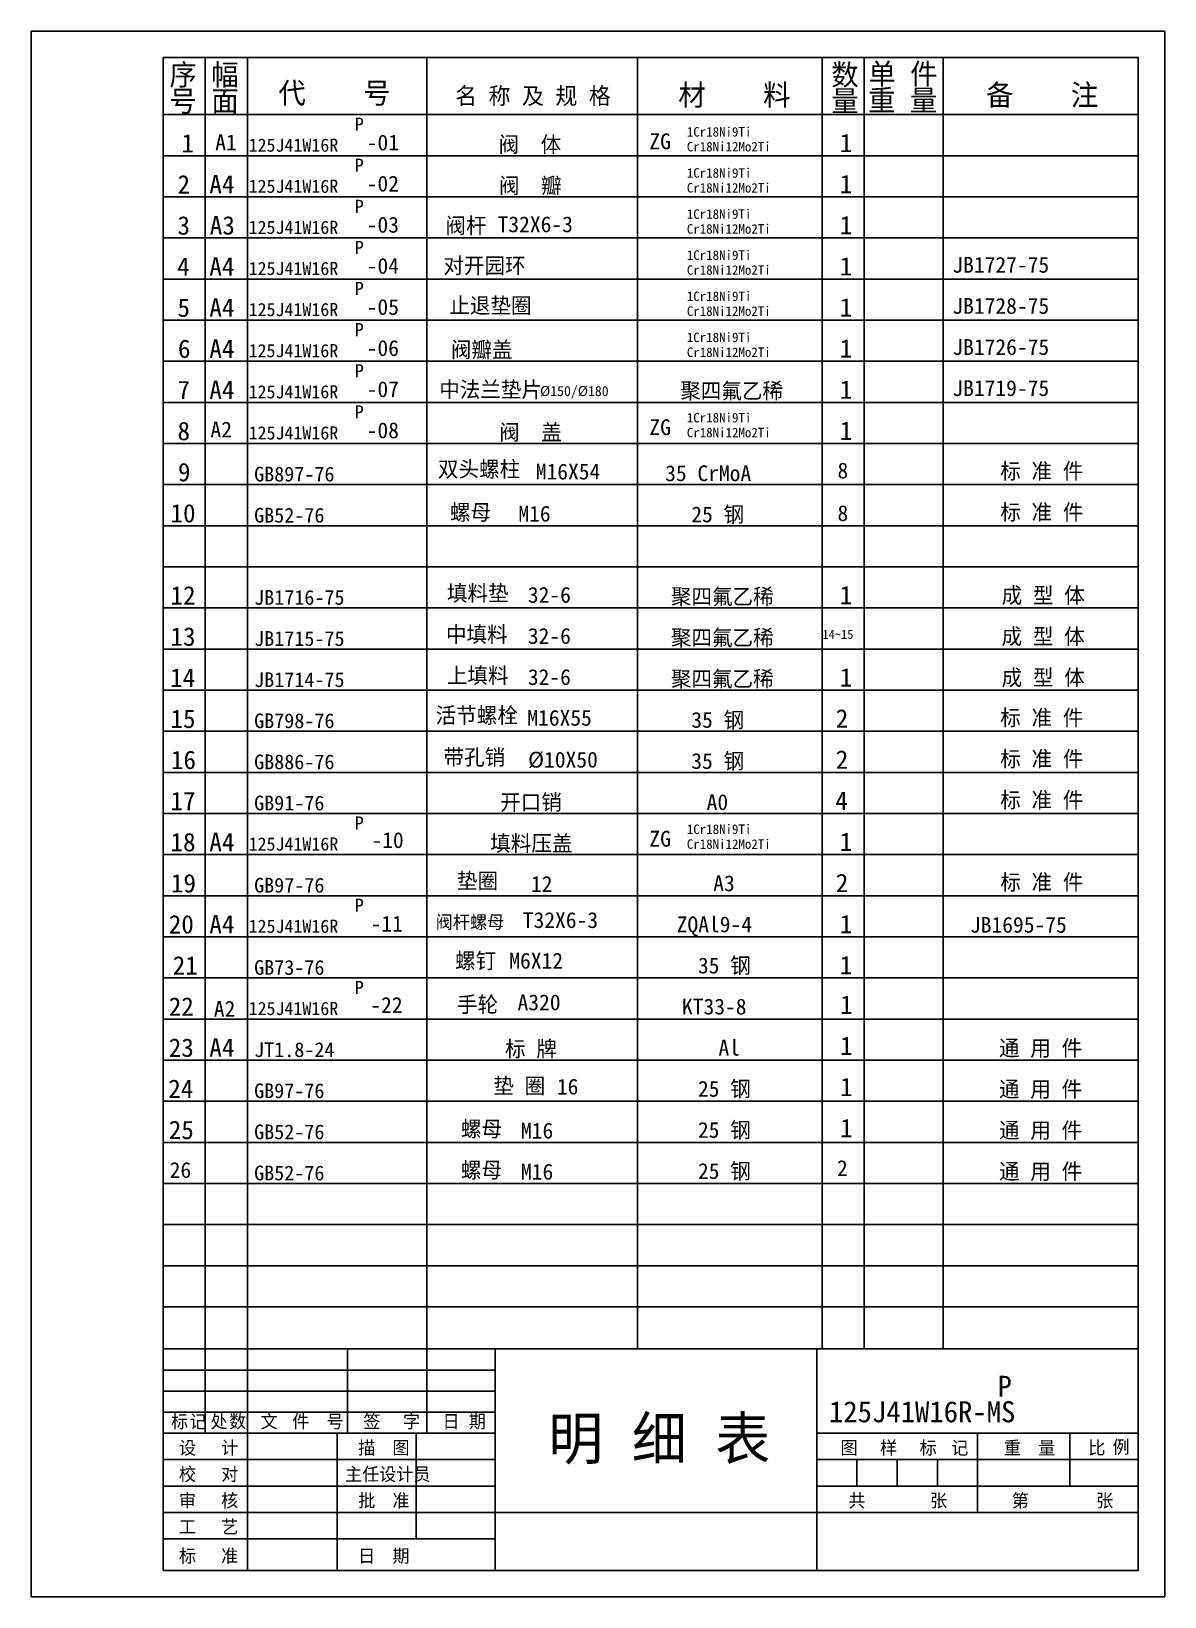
# Model space of a CAD drawing. Header units: metres. Extents: x 0 to 215, y 0 to 297.
import ezdxf

# ---------------------------------------------------------------- set-up
doc = ezdxf.new("R2010")
doc.units = ezdxf.units.M
for name, color, linetype in [('D', 1, 'Continuous'), ('FL', 5, 'Continuous'), ('HA', 5, 'Continuous'), ('T', 7, 'Continuous'), ('TL', 4, 'Continuous')]:
    doc.layers.add(name, color=color, linetype=linetype)

msp = doc.modelspace()

# ---------------------------------------------------------------- linework, layer by layer
at = {"layer": 'FL'}
for p, q in [((0, 297), (215, 297)), ((0, 0), (0, 297)), ((215, 297), (215, 0)), ((33, 31), (33, 47)), ((41, 5), (41, 47)), ((60, 31), (60, 47)), ((75, 47), (75, 31)), ((25, 43), (88, 43)), ((25, 39), (88, 39)), ((25, 35), (88, 35)), ((73, 11), (73, 31)), ((25, 26), (88, 26)), ((156.62, 26), (156.62, 21)), ((164.25, 26), (164.25, 21)), ((171.88, 26), (171.88, 21)), ((25, 21), (88, 21)), ((25, 16), (88, 16)), ((25, 11), (88, 11)), ((215, 0), (0, 0))]:
    msp.add_line(p, q, dxfattribs=at)
at = {"layer": 'HA'}
for p, q in [((33, 47), (33, 292)), ((41, 47), (41, 292)), ((75, 47), (75, 292)), ((115, 47), (115, 292)), ((150, 47), (150, 292)), ((158, 47), (158, 292)), ((173, 47), (173, 292)), ((210, 281.2), (25, 281.2)), ((210, 273.4), (25, 273.4)), ((210, 265.6), (25, 265.6)), ((210, 257.8), (25, 257.8)), ((210, 250), (25, 250)), ((210, 242.2), (25, 242.2)), ((210, 234.4), (25, 234.4)), ((210, 226.6), (25, 226.6)), ((210, 218.8), (25, 218.8)), ((210, 211), (25, 211)), ((210, 203.2), (25, 203.2)), ((210, 195.4), (25, 195.4)), ((210, 187.6), (25, 187.6)), ((210, 179.8), (25, 179.8)), ((210, 172), (25, 172)), ((210, 164.2), (25, 164.2)), ((210, 156.4), (25, 156.4)), ((210, 148.6), (25, 148.6)), ((210, 140.8), (25, 140.8)), ((210, 133), (25, 133)), ((210, 125.2), (25, 125.2)), ((210, 117.4), (25, 117.4)), ((210, 109.6), (25, 109.6)), ((210, 101.8), (25, 101.8)), ((210, 94), (25, 94)), ((210, 86.2), (25, 86.2)), ((210, 78.4), (25, 78.4)), ((210, 70.6), (25, 70.6)), ((210, 62.8), (25, 62.8)), ((210, 55), (25, 55))]:
    msp.add_line(p, q, dxfattribs=at)
at = {"layer": 'TL'}
for p, q in [((25, 5), (25, 47)), ((25, 47), (210, 47)), ((88, 5), (88, 47)), ((149, 5), (149, 47)), ((25, 31), (88, 31)), ((58, 31), (58, 5)), ((149, 31), (210, 31)), ((179.5, 21), (179.5, 31)), ((197, 31), (197, 21)), ((149, 26), (210, 26)), ((149, 21), (210, 21)), ((179.5, 21), (179.5, 16)), ((88, 16), (210, 16))]:
    msp.add_line(p, q, dxfattribs=at)
msp.add_lwpolyline([(25, 5), (25, 292), (210, 292), (210, 5)], close=True, dxfattribs=at)

# ---------------------------------------------------------------- texts
at = {"layer": 'D'}
for s, height, p in [('序', 4, (26.2, 286.77)), ('幅', 4, (34.15, 286.77)), ('数', 4, (151.75, 286.77)), ('单 件', 4, (158.8, 286.92)), ('号', 4, (26.18, 281.77)), ('面', 4, (34.15, 281.77)), ('代    号', 4, (46.87, 283.29)), ('名 称 及 规 格', 3.2, (80.41, 283.16)), ('材    料', 4, (122.73, 282.93)), ('量', 4, (151.75, 281.77)), ('重 量', 4, (158.74, 281.92)), ('备    注', 4, (181.11, 282.93)), ('P', 2.5, (61.37, 278.14)), ('1', 3.5, (28.48, 274.02)), ('A1', 3, (34.89, 274.44)), ('125J41W16R', 2.5, (41.22, 274.16)), ('-01', 3, (63.62, 274.4)), ('阀  体', 3, (88.64, 274.04)), ('ZG', 3, (117.25, 274.63)), ('1Cr18Ni9Ti', 1.8, (124.35, 277.03)), ('1', 3.5, (153.35, 274.07)), ('Cr18Ni12Mo2Ti', 1.8, (124.35, 274.21)), ('P', 2.5, (61.37, 270.34)), ('1Cr18Ni9Ti', 1.8, (124.35, 269.23)), ('2', 3.5, (27.73, 266.22)), ('A4', 3.5, (33.77, 266.24)), ('125J41W16R', 2.5, (41.22, 266.36)), ('-02', 3, (63.62, 266.6)), ('阀  瓣', 3, (88.71, 266.24)), ('Cr18Ni12Mo2Ti', 1.8, (124.35, 266.41)), ('1', 3.5, (153.35, 266.27)), ('P', 2.5, (61.37, 262.54)), ('3', 3.5, (27.73, 258.42)), ('A3', 3.5, (33.85, 258.44)), ('-03', 3, (63.62, 258.8)), ('阀杆', 3, (78.55, 258.63)), ('T32X6-3', 3, (88.45, 258.88)), ('1Cr18Ni9Ti', 1.8, (124.35, 261.43)), ('1', 3.5, (153.35, 258.47)), ('125J41W16R', 2.5, (41.22, 258.56)), ('Cr18Ni12Mo2Ti', 1.8, (124.35, 258.61)), ('P', 2.5, (61.37, 254.74)), ('1Cr18Ni9Ti', 1.8, (124.35, 253.63)), ('4', 3.5, (27.65, 250.62)), ('A4', 3.5, (33.77, 250.64)), ('125J41W16R', 2.5, (41.22, 250.76)), ('-04', 3, (63.62, 251)), ('对开园环', 3, (78.17, 251.05)), ('Cr18Ni12Mo2Ti', 1.8, (124.35, 250.81)), ('1', 3.5, (153.35, 250.67)), ('JB1727-75', 3, (174.72, 251.2)), ('P', 2.5, (61.37, 246.94)), ('止退垫圈', 3, (79.3, 243.47)), ('1Cr18Ni9Ti', 1.8, (124.35, 245.83)), ('5', 3.5, (27.73, 242.82)), ('A4', 3.5, (33.77, 242.84)), ('125J41W16R', 2.5, (41.22, 242.96)), ('-05', 3, (63.62, 243.2)), ('Cr18Ni12Mo2Ti', 1.8, (124.35, 243.01)), ('1', 3.5, (153.35, 242.87)), ('JB1728-75', 3, (174.72, 243.4)), ('P', 2.5, (61.37, 239.14)), ('6', 3.5, (27.82, 235.02)), ('A4', 3.5, (33.77, 235.04)), ('125J41W16R', 2.5, (41.22, 235.16)), ('-06', 3, (63.62, 235.4)), ('阀瓣盖', 3, (79.58, 235.11)), ('1Cr18Ni9Ti', 1.8, (124.35, 238.03)), ('1', 3.5, (153.35, 235.07)), ('JB1726-75', 3, (174.72, 235.6)), ('Cr18Ni12Mo2Ti', 1.8, (124.35, 235.21)), ('P', 2.5, (61.37, 231.34)), ('7', 3.5, (27.73, 227.22)), ('A4', 3.5, (33.77, 227.24)), ('125J41W16R', 2.5, (41.22, 227.36)), ('-07', 3, (63.62, 227.6)), ('中法兰垫片', 3, (77.38, 227.53)), ('%%C150/%%C180', 1.92, (96.5, 227.79)), ('聚四氟乙稀', 3, (123.1, 227.3)), ('1', 3.5, (153.35, 227.27)), ('JB1719-75', 3, (174.72, 227.8)), ('P', 2.5, (61.37, 223.54)), ('8', 3.5, (27.73, 219.42)), ('A2', 3, (33.98, 219.94)), ('-08', 3, (63.62, 219.8)), ('阀  盖', 3, (88.75, 219.44)), ('ZG', 3, (117.25, 220.39)), ('1Cr18Ni9Ti', 1.8, (124.35, 222.79)), ('1', 3.5, (153.35, 219.47)), ('125J41W16R', 2.5, (41.22, 219.56)), ('Cr18Ni12Mo2Ti', 1.8, (124.35, 219.97)), ('9', 3.5, (27.82, 211.62)), ('GB897-76', 2.8, (42.27, 211.59)), ('双头螺柱', 3, (77.14, 212.44)), ('M16X54', 3, (95.69, 211.97)), ('35 CrMoA', 3, (120.24, 211.65)), ('8', 3, (152.93, 212.17)), ('标 准 件', 3, (183.8, 212.07)), ('10', 3.5, (26.4, 203.82)), ('GB52-76', 2.8, (42.27, 203.79)), ('螺母', 3, (79.42, 204.25)), ('M16', 3, (92.39, 203.98)), ('25 钢', 3, (125.2, 203.85)), ('8', 3, (152.93, 204.08)), ('标 准 件', 3, (183.8, 204.27)), ('12', 3.5, (26.4, 188.22)), ('JB1716-75', 2.8, (42.27, 188.19)), ('填料垫', 3, (78.84, 188.89)), ('32-6', 3, (94.19, 188.58)), ('聚四氟乙稀', 3, (121.32, 188.25)), ('1', 3.5, (153.35, 188.27)), ('成 型 体', 3, (184.06, 188.49)), ('中填料', 3, (78.66, 181.09)), ('13', 3.5, (26.4, 180.42)), ('JB1715-75', 2.8, (42.27, 180.39)), ('32-6', 3, (94.19, 180.78)), ('聚四氟乙稀', 3, (121.32, 180.45)), ('14%%12615', 1.73, (150.07, 181.72)), ('成 型 体', 3, (184.06, 180.69)), ('14', 3.5, (26.32, 172.62)), ('JB1714-75', 2.8, (42.27, 172.59)), ('上填料', 3, (78.83, 173.29)), ('32-6', 3, (94.19, 172.98)), ('聚四氟乙稀', 3, (121.32, 172.65)), ('1', 3.5, (153.35, 172.67)), ('成 型 体', 3, (184.06, 172.89)), ('15', 3.5, (26.4, 164.82)), ('GB798-76', 2.8, (42.27, 164.79)), ('活节螺栓', 3, (76.71, 165.73)), ('M16X55', 3, (94.09, 165.25)), ('35 钢', 3, (125.2, 164.85)), ('2', 3.5, (152.6, 164.87)), ('标 准 件', 3, (183.8, 165.27)), ('16', 3.5, (26.48, 157.02)), ('带孔销', 3, (78.19, 157.79)), ('%%C10X50', 3, (94.24, 157.31)), ('35 钢', 3, (125.2, 157.05)), ('2', 3.5, (152.6, 157.07)), ('标 准 件', 3, (183.8, 157.47)), ('GB886-76', 2.8, (42.27, 156.99)), ('17', 3.5, (26.4, 149.22)), ('GB91-76', 2.8, (42.27, 149.19)), ('开口销', 3, (88.94, 149.24)), ('A0', 3, (128.11, 149.25)), ('4', 3.5, (152.51, 149.27)), ('标 准 件', 3, (183.8, 149.67)), ('P', 2.5, (61.37, 145.54)), ('1Cr18Ni9Ti', 1.8, (124.35, 144.71)), ('18', 3.5, (26.4, 141.42)), ('A4', 3.5, (33.77, 141.44)), ('125J41W16R', 2.5, (41.22, 141.56)), ('-10', 3, (64.52, 142.04)), ('填料压盖', 3, (87.06, 141.44)), ('ZG', 3, (117.25, 142.31)), ('Cr18Ni12Mo2Ti', 1.8, (124.35, 141.89)), ('1', 3.5, (153.35, 141.47)), ('19', 3.5, (26.48, 133.62)), ('垫圈', 3, (80.75, 134.32)), ('12', 3, (94.79, 133.73)), ('A3', 3, (129.36, 133.86)), ('2', 3.5, (152.6, 133.67)), ('标 准 件', 3, (183.8, 134.07)), ('GB97-76', 2.8, (42.27, 133.59)), ('P', 2.5, (61.37, 129.94)), ('20', 3.5, (26.07, 125.82)), ('A4', 3.5, (33.77, 125.84)), ('125J41W16R', 2.5, (41.22, 125.96)), ('-11', 3, (64.36, 126.19)), ('阀杆螺母', 2.5, (76.71, 126.75)), ('T32X6-3', 3, (93.23, 126.87)), ('ZQAl9-4', 3, (122.43, 126.06)), ('1', 3.5, (153.35, 125.87)), ('JB1695-75', 3, (178.06, 125.98)), ('螺钉 ', 3, (80.38, 119.16)), ('M6X12', 3, (90.67, 119.16)), ('21', 3.5, (26.82, 118.02)), ('GB73-76', 2.8, (42.27, 117.99)), ('35 钢', 3, (126.46, 118.26)), ('1', 3.5, (153.35, 118.07)), ('P', 2.5, (61.37, 114.34)), ('22', 3.5, (26.07, 110.22)), ('A2', 3, (34.62, 110.04)), ('125J41W16R', 2.5, (41.22, 110.36)), ('-22', 3, (64.31, 110.76)), ('手轮', 3, (80.75, 110.86)), ('A320', 3, (92.24, 111.26)), ('KT33-8', 3, (123.43, 110.46)), ('1', 3.5, (153.43, 110.57)), ('23', 3.5, (26.07, 102.42)), ('A4', 3.5, (33.77, 102.44)), ('JT1.8-24', 2.8, (42.27, 102.39)), ('标 牌', 3, (89.86, 102.44)), ('Al', 3, (130.36, 102.66)), ('1', 3.5, (153.43, 102.77)), ('通 用 件', 3, (183.56, 102.59)), ('24', 3.5, (25.98, 94.62)), ('垫 圈', 3, (87.64, 95.42)), ('16', 3, (99.7, 95.27)), ('25 钢', 3, (126.46, 94.86)), ('1', 3.5, (153.43, 94.97)), ('通 用 件', 3, (183.56, 94.79)), ('GB97-76', 2.8, (42.27, 94.59)), ('25', 3.5, (26.07, 86.82)), ('GB52-76', 2.8, (42.27, 86.79)), ('螺母', 3, (81.49, 87.26)), ('M16', 3, (92.89, 86.93)), ('25 钢', 3, (126.46, 87.06)), ('1', 3.5, (153.43, 87.17)), ('通 用 件', 3, (183.56, 86.99)), ('26', 3, (26.25, 79.46)), ('GB52-76', 2.8, (42.27, 78.99)), ('螺母', 3, (81.49, 79.46)), ('M16', 3, (92.89, 79.13)), ('25 钢', 3, (126.46, 79.26)), ('2', 3, (152.83, 79.82)), ('通 用 件', 3, (183.56, 79.19)), ('P', 4, (183.29, 37.92)), ('125J41W16R-MS', 4, (151.31, 33.09)), ('明 细 表', 8, (98.08, 26.04))]:
    msp.add_text(s, height=height, dxfattribs=at).set_placement(p)
at = {"layer": 'T'}
for s, p in [('标', (26.5, 32)), ('记', (30, 32)), ('处', (34, 32)), ('数', (37.5, 32)), ('文', (43.5, 32)), ('件', (49.5, 32)), ('号', (56, 32)), ('签', (63, 32)), ('字', (70.5, 32)), ('日', (78, 32)), ('期', (83, 32)), ('设', (28, 27)), ('计', (36, 27)), ('描', (62, 27)), ('图', (68.5, 27)), ('图', (153.5, 27)), ('样', (161, 27)), ('标', (168.5, 27)), ('记', (174.5, 27)), ('重', (184.5, 27)), ('量', (191, 27)), ('比', (200.5, 27)), ('例', (205.11, 27.16)), ('校', (28, 22)), ('对', (36, 22)), ('主任设计员', (59.5, 22)), ('审', (28, 17)), ('核', (36, 17)), ('批', (62, 17)), ('准', (68.5, 17)), ('共', (155, 17)), ('张', (170.5, 17)), ('第', (186, 17)), ('张', (202, 17)), ('艺', (36, 12)), ('工', (28, 12)), ('标', (28, 6.5)), ('准', (36, 6.5)), ('日', (62, 6.5)), ('期', (68.5, 6.5))]:
    msp.add_text(s, height=2.5, dxfattribs=at).set_placement(p)

doc.saveas('drawing.dxf')
